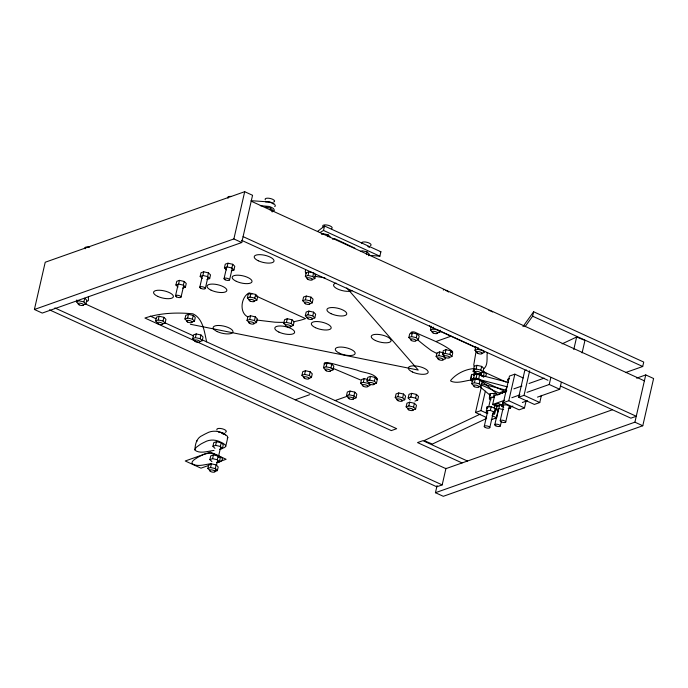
<?xml version="1.0" encoding="UTF-8"?>
<svg xmlns="http://www.w3.org/2000/svg" width="688" height="688" viewBox="0 0 688 688"><rect width="100%" height="100%" fill="white"/><g stroke="black" fill="none" stroke-linecap="round" stroke-linejoin="round"><path stroke-width="1.03" d="M476.087 351.293L473.757 364.932L474.376 366.635M34.4 309.48L45.219 262.24L244.696 191.694L252.556 195.289L241.737 242.537L42.26 313.074L34.4 309.48L233.877 238.942L241.737 242.537M78.492 303.821L76.437 301.791L76.858 299.942M85.94 303.95L83.884 301.92L84.736 298.222L86.791 300.26L85.94 303.95L83.248 304.904M157.638 322.913L155.583 320.883L156.434 317.194L159.126 316.239L163.882 317.314L165.937 319.344L165.094 323.042L162.394 323.996M155.583 320.883L158.283 319.929L159.126 316.239M165.094 323.042L163.03 321.004L163.882 317.314M177.968 287.042L175.904 285.013L176.756 281.323L179.448 280.369L184.203 281.452L186.259 283.482L185.416 287.171L182.716 288.126M175.517 295.857L178.097 284.574M175.904 285.013L178.605 284.058L179.448 280.369M185.416 287.171L183.361 285.142L184.203 281.452M181.073 297.001L183.653 285.726M186.998 321.029L184.934 319L185.786 315.31L188.478 314.356L193.233 315.431L195.289 317.469L194.446 321.158L191.746 322.113M184.934 319L187.635 318.045L188.478 314.356M202.229 278.468L200.165 276.438L201.016 272.74L203.708 271.794L208.464 272.869L210.519 274.899L209.677 278.597L206.976 279.543M194.446 321.158L192.391 319.12L193.233 315.431M199.778 287.274L202.358 276M200.165 276.438L202.865 275.484L203.708 271.794M194.747 340.594L192.692 338.565L193.534 334.875L196.235 333.921L200.991 334.996L203.046 337.034L202.195 340.723L199.503 341.678M209.677 278.597L207.621 276.559L208.464 272.869M205.334 288.418L207.914 277.144M192.692 338.565L195.392 337.61L196.235 333.921M202.195 340.723L200.139 338.685L200.991 334.996M226.49 269.885L224.426 267.856L225.277 264.166L227.969 263.212L232.725 264.287L234.78 266.325L233.937 270.014L231.237 270.969M224.039 278.7L226.619 267.417M224.426 267.856L227.126 266.901L227.969 263.212M233.877 238.942L244.696 191.694M233.937 270.014L231.882 267.985L232.725 264.287M229.594 279.844L232.174 268.561M214.037 450.434C207.957 451.061 200.294 454.114 194.919 450.227C195.065 444.353 196.544 437.774 202.556 435.401A133.051 48.117 12.9 0 1 206.52 433.328C211.328 430.482 217.296 430.593 222.224 433.044A35.303 12.771 12.9 0 1 223.325 433.535A11.834 4.274 12.9 0 1 224.305 434.016A12.367 4.472 12.9 0 1 225.337 434.584L227.289 436.123L227.797 437.422L225.767 446.28L224.641 447.518L221.252 448.688M209.9 470.506L207.845 468.476L208.696 464.787L211.388 463.832L216.144 464.907L218.199 466.937L217.356 470.635L214.656 471.59M211.93 461.648L209.874 459.618L210.717 455.92L213.418 454.974L218.173 456.049L220.229 458.079L219.377 461.777L216.686 462.723M214.974 448.361L212.919 446.331L213.762 442.633L216.462 441.687L221.209 442.762L223.273 444.792L222.422 448.49L219.73 449.436M249.409 300.02L247.353 297.99L248.196 294.301L250.888 293.346L255.644 294.43L257.699 296.459L256.856 300.149L254.156 301.103M207.845 468.476L210.545 467.522L211.388 463.832M209.874 459.618L212.575 458.664L213.418 454.974M212.919 446.331L215.611 445.377L216.462 441.687M247.353 297.99L250.045 297.035L250.888 293.346M270.1 209.943L270.53 208.103L265.774 207.019M249.073 322.448L247.018 320.419L247.861 316.721L250.561 315.775L255.308 316.85L257.372 318.879L256.521 322.577L253.829 323.523M272.164 211.981L272.586 210.132L270.53 208.103M217.356 470.635L215.292 468.597L216.144 464.907M219.377 461.777L217.322 459.739L218.173 456.049M222.422 448.49L220.366 446.452L221.209 442.762M247.018 320.419L249.71 319.464L250.561 315.775M215.043 471.598L215.748 468.528M216.453 465.449L217.623 460.324M218.328 457.245L220.676 446.994M256.856 300.149L254.801 298.119L255.644 294.43M256.521 322.577L254.465 320.539L255.308 316.85M285.804 325.39L283.748 323.36L284.591 319.671L287.292 318.716L292.039 319.791L294.103 321.829L293.251 325.519L290.56 326.473M283.748 323.36L286.44 322.405L287.292 318.716M293.251 325.519L291.196 323.489L292.039 319.791M307.398 278.451L305.343 276.421L306.186 272.732L308.886 271.777L312.687 272.637M305.343 276.421L308.035 275.467L308.886 271.777M304.784 302.746L302.729 300.716L303.571 297.027L306.272 296.072L311.019 297.147L313.074 299.185L312.232 302.875L309.54 303.829M302.729 300.716L305.42 299.762L306.272 296.072M314.846 278.58L312.791 276.55L313.633 272.852L315.697 274.89L314.846 278.58L312.154 279.534M320.298 232.406L323.523 230.446L324.538 226.017L380.894 251.765L379.879 256.194L368.665 255.274M307.373 317.77L305.317 315.732L306.16 312.042L308.852 311.088L313.608 312.171L315.663 314.201L314.82 317.89L312.12 318.845M312.232 302.875L310.176 300.845L311.019 297.147M305.317 315.732L308.009 314.777L308.852 311.088M327.686 236.663L328.107 234.814L323.351 233.739L321.554 234.376M314.82 317.89L312.765 315.861L313.608 312.171M303.976 377.394L301.92 375.356L302.763 371.666L305.463 370.712L310.211 371.795L312.266 373.825L311.423 377.514L308.731 378.469M301.92 375.356L304.612 374.401L305.463 370.712M311.423 377.514L309.368 375.485L310.211 371.795M325.544 369.766L323.48 367.736L324.332 364.038L327.024 363.083L331.779 364.167L333.835 366.197L332.992 369.886L330.292 370.841M323.48 367.736L326.181 366.781L327.024 363.083M332.992 369.886L330.928 367.856L331.779 364.167M366.377 254.629L367.014 251.868L362.258 250.785L360.46 251.421M368.648 255.738L369.069 253.898L367.014 251.868M348.532 397.75L346.477 395.72L347.32 392.022L350.02 391.068L354.776 392.151L356.831 394.181L355.98 397.87L353.288 398.825L353.709 396.985M346.477 395.72L349.177 394.766L350.02 391.068M355.98 397.87L353.924 395.841L354.776 392.151M362.722 385.297L360.667 383.268L361.51 379.57L364.21 378.615L368.011 379.484M360.667 383.268L363.359 382.313L364.21 378.615M369.017 383.07L366.953 381.04L367.805 377.351L370.497 376.396L375.252 377.471L377.308 379.509L376.465 383.199L373.765 384.153M366.953 381.04L369.654 380.086L370.497 376.396M376.465 383.199L374.401 381.169L375.252 377.471M410.899 339.58L408.844 337.55L409.687 333.852L412.387 332.906L417.134 333.981L419.198 336.011L418.347 339.709L415.655 340.655M397.286 399.633L395.23 397.595L396.073 393.906L398.765 392.951L403.521 394.035L405.576 396.064L404.733 399.754L402.041 400.708M408.844 337.55L411.544 336.595L412.387 332.906M395.23 397.595L397.922 396.641L398.765 392.951M418.347 339.709L416.292 337.67L417.134 333.981M404.733 399.754L402.678 397.724L403.521 394.035M408.182 408.887L406.126 406.857L406.969 403.168L409.67 402.213L414.417 403.288L416.481 405.327L415.629 409.016L412.938 409.971M410.211 400.029L408.156 397.999L408.999 394.31L411.699 393.355L416.446 394.43L418.51 396.469L417.659 400.158L414.967 401.113M406.126 406.857L408.818 405.903L409.67 402.213M408.156 397.999L410.848 397.045L411.699 393.355M432.468 331.951L430.413 329.922L431.256 326.232M415.629 409.016L413.574 406.986L414.417 403.288M417.659 400.158L415.604 398.12L416.446 394.43M430.413 329.922L433.105 328.967L433.526 327.118M437.215 333.035L439.916 332.08L440.337 330.231M438.204 358.603L436.14 356.573L436.992 352.884L439.684 351.929L443.485 352.789M436.14 356.573L438.841 355.619L439.684 351.929M444.491 356.384L442.436 354.346L443.278 350.656L445.97 349.702L450.726 350.785L452.781 352.815L451.939 356.504L449.247 357.459M442.952 359.686L445.652 358.732L443.588 356.702L444.018 354.853M442.436 354.346L445.127 353.4L445.97 349.702M451.939 356.504L449.883 354.475L450.726 350.785M636.624 378.151L645.74 374.926L653.6 378.52L642.781 425.76L443.304 496.306L435.444 492.711L437.086 485.522M49.467 309.841L436.794 486.803L442.186 484.894L446.005 468.218M477.025 352.308L474.969 350.278L475.812 346.589M472.966 380.903L470.54 378.873L471.555 374.444L479.76 374.229L482.185 376.259M474.969 350.278L477.661 349.323L478.091 347.483M471.28 377.377L471.693 375.605M475.46 371.984L473.404 369.955L474.247 366.265L476.939 365.311L481.695 366.386L483.75 368.424L482.907 372.113L480.207 373.068M473.774 385.693L471.719 383.663L472.561 379.974L475.262 379.019L480.018 380.094L482.073 382.132L481.222 385.822L478.53 386.776M473.748 374.805L474.591 371.116M472.071 381.324L473.636 378.073L474.651 373.644L508.337 382.425M473.404 369.955L476.096 369L476.939 365.311M471.719 383.663L474.419 382.709L475.262 379.019M472.604 380.92L470.678 380.034L476.07 378.133L477.085 373.704L483.845 376.792M498.138 394.912L478.745 378.658L479.76 374.229M482.907 372.113L480.852 370.084L481.695 366.386M481.222 385.822L479.166 383.784L480.018 380.094M482.572 376.284L481.196 374.926L481.832 372.156M483.251 376.964L484.103 373.274L482.727 371.916M486.622 417.573L475.52 412.499L481.368 386.948M475.52 412.499L480.912 410.59L485.358 391.171M487.955 413.032L486.296 412.353L487.095 406.849L491.198 406.746L495.351 408.448L494.552 413.952L492.496 414.004M491 399.745L489.34 399.066L490.131 393.562L494.242 393.459L497.562 394.817M486.296 412.353L486.717 410.504M484.24 426.414L487.758 411.028M488.704 406.935L490.811 397.707M486.244 410.538L490.355 410.435L491.198 406.746M494.242 393.459L493.391 397.148L489.288 397.251M497.398 406.677L492.634 404.501L494.663 395.643L505.783 391.713M489.796 427.609L493.313 412.224M494.259 408.122L494.964 405.051M494.552 413.952L495.351 408.448M498.258 411.553L496.203 409.523L497.046 405.834L499.737 404.879L502.593 405.524M499.669 394.387L500.09 392.547L502.782 391.592L505.637 392.237M494.792 424.797L498.31 409.412M491.249 419.689L496.641 417.779L498.275 410.624M496.203 409.523L498.895 408.569L499.737 404.879M502.36 393.441L502.782 391.592M501.887 406.359L503.513 401.044L501.887 406.359L503.728 407.296M505.138 392.143L506.557 387.757L505.706 391.446M526.131 400.777L524.488 407.932L519.105 409.833L503.375 402.652L509.464 376.078L514.856 374.169L523.181 377.97M500.219 420.652L503.745 405.275M500.348 425.941L501.285 421.839M503.375 402.652L508.767 400.743L514.856 374.169M505.706 422.088A2.847 1.032 12.9 0 0 501.991 420.196A2.847 1.032 12.9 0 0 501.199 421.83A2.847 1.032 12.9 0 0 505.706 422.088L509.232 406.703M508.243 408.38L510.032 408.474L510.453 406.634M525.09 326.671L532.624 316.196L533.639 311.767L643.727 362.069L642.712 366.498L625.495 372.586M541.404 395.376L539.77 402.532L534.378 404.432L518.649 397.251L524.738 370.669L526.535 370.041M518.649 397.251L524.041 395.342L529.657 370.815M526.999 392.349L549.239 384.489L550.821 377.592M537.483 397.139L559.722 389.279L561.305 382.382M573.783 349.504L576.647 337L584.955 340.405L582.091 352.918M435.444 492.711L634.912 422.174L645.74 374.926M305.61 269.464L305.283 271.889L306.349 273.721M194.824 449.591L196.183 447.389L200.526 444.259A133.051 48.117 12.9 0 1 204.491 442.186C209.298 439.34 215.267 439.451 220.194 441.902A35.303 12.771 12.9 0 1 221.295 442.393A11.834 4.274 12.9 0 1 222.276 442.874A12.367 4.472 12.9 0 1 223.308 443.442L225.26 444.981L225.767 446.28M227.797 437.422L227.272 438.265M473.869 375.27L474.651 373.644M510.032 408.474L510.814 406.857L507.125 404.983L502.661 404.733M522.966 326.602L533.639 311.767M317.46 231.495L324.538 226.017M451.595 352.54L452.618 351.559C441.636 342.779 427.652 338.427 415.088 332.261C413.737 331.435 409.033 331.745 411.398 333.955M562.105 343.862L576.647 337M480.301 414.09L424.066 440.647L432.374 444.052L486.665 418.416M509.937 407.434L512.844 406.058M483.329 369.035C488.489 365.724 486.545 357.76 487.259 352.454M76.437 301.791L79.137 300.837L83.884 301.92M206.658 341.876C204.336 331.986 203.209 318.63 192.924 313.831C177.014 312.283 160.175 312.902 144.919 318.028L391.309 430.602L396.692 428.693L202.126 339.803M436.553 341.308L450.932 336.226M295.186 399.797L309.566 394.714M376.594 379.509L377.557 379.165C373.61 372.475 363.479 373.154 357.132 370.153A315.663 114.148 12.9 0 0 346.941 367.418C345.419 367.934 321.408 358.895 324.418 364.322M367.478 386.372L370.17 385.418L368.114 383.388L363.359 382.313M335.099 400.554L348.076 395.961M481.781 353.391L484.472 352.437L482.417 350.407L477.661 349.323M474.505 370.54L472.708 371.176L474.634 372.062M209.006 465.32L200.956 468.167L185.235 460.986L210.39 452.085L226.12 459.274L217.064 462.474M473.49 374.969L477.085 373.704M513.867 388.849L521.951 385.994M529.029 383.491L544.191 378.125M489.684 398.464L494.62 396.718M492.634 404.501L504.76 400.21M511.838 397.707L519.93 394.852M522.321 402.497L527.378 400.717M612.397 409.781L445.901 468.657L84.925 303.735M483.397 376.766C487.044 376.749 487.353 372.948 484.137 371.916A12.367 4.472 12.9 0 0 482.684 371.133M332.459 239.166L334.488 238.547L354.853 248.136M218.208 461.975C221.889 462.147 224.537 458.311 220.263 456.729A12.367 4.472 12.9 0 0 218.81 455.946A11.834 4.274 12.9 0 0 218.474 455.783A35.303 12.771 12.9 0 0 217.15 455.189C212.222 452.738 206.254 452.627 201.446 455.473A133.051 48.117 12.9 0 0 197.482 457.546C195.409 459.077 191.746 460.496 191.883 463.514C197.25 467.401 204.921 464.348 210.992 463.721M470.626 380.094C464.237 380.928 457.038 383.861 450.846 381.161L450.597 380.524C456.041 373.773 465.853 368.845 474.746 368.562M293.449 321.803L299.512 320.462A87.29 31.562 12.9 0 0 302.892 319.499L305.541 318.596L255.85 295.892M271.915 211.336L273.669 210.949A5.392 1.952 12.9 0 0 274.349 210.236L273.618 208.765A8.514 3.079 12.9 0 0 272.844 208.146L270.891 207.097A5.392 1.952 12.9 0 0 268.647 206.4L260.296 205.695M470.54 378.873L478.745 378.658M251.068 200.69L269.662 201.971A5.392 1.952 12.9 0 1 271.906 202.668L273.858 203.717A8.514 3.079 12.9 0 1 274.632 204.336L275.363 205.807A5.392 1.952 12.9 0 1 274.684 206.52M380.223 251.713L380.894 251.765M324.942 277.883L314.287 276.198M256.658 320.04L274.701 322.182A81.167 29.352 12.9 0 0 283.826 322.371M190.404 324.254L418.252 370.084L346.786 287.911M308.035 275.467L312.791 276.55M227.126 266.901L231.882 267.985M202.865 275.484L207.621 276.559M305.42 299.762L310.176 300.845M433.105 328.967L437.86 330.051L439.916 332.08M250.045 297.035L254.801 298.119M411.544 336.595L416.292 337.67M178.605 284.058L183.361 285.142M308.009 314.777L312.765 315.861M445.127 353.4L449.883 354.475M438.841 355.619L443.588 356.702M286.44 322.405L291.196 323.489M476.096 369L480.852 370.084M249.71 319.464L254.465 320.539M476.449 373.851L481.196 374.926M474.419 382.709L479.166 383.784M187.635 318.045L192.391 319.12M158.283 319.929L163.03 321.004M326.181 366.781L330.928 367.856M195.392 337.61L200.139 338.685M498.895 408.569L503.65 409.652M369.654 380.086L374.401 381.169M410.848 397.045L415.604 398.12M304.612 374.401L309.368 375.485M397.922 396.641L402.678 397.724M408.818 405.903L413.574 406.986M349.177 394.766L353.924 395.841M215.611 445.377L220.366 446.452M212.575 458.664L217.322 459.739M210.545 467.522L215.292 468.597M473.636 378.073L507.323 386.854M481.256 383.715L506.781 390.363M360.546 379.965L332.777 368.243M490.355 410.435L494.5 412.138M532.624 316.196L642.712 366.498M323.523 230.446L379.879 256.194M251.206 201.197L644.381 380.834M243.096 236.629L636.271 416.266L630.879 418.175L560.634 386.08M241.6 240.318L547.949 380.283M439.89 331.177L475.829 347.603M634.912 422.174L642.781 425.76M549.239 384.489L559.722 389.279M482.924 371.477L506.101 382.064M524.041 395.342L539.77 402.532M476.07 378.133L506.007 391.807M481.299 384.893L500.615 393.717M508.767 400.743L524.488 407.932M502.808 405.507L498.439 403.512L494.844 404.785L498.336 406.376M251.98 294.12L249.185 292.847C241.024 296.795 238.942 312.601 247.835 316.91M480.912 410.59L487.388 413.548M492.015 415.664L496.641 417.779M150.302 316.127L156.176 318.802M164.329 322.534L193.595 335.899M467.47 461.029L422.905 440.673L417.513 442.582L462.078 462.938M54.859 307.94L442.186 484.894M436.966 353.58L431.35 350.588L425.313 346.047A315.663 114.148 12.9 0 1 419.843 341.635L418.063 340.147M431.634 327.393L429.527 325.734M479.424 386.321L489.933 395.118M328.107 234.814L330.163 236.853M196.854 440.733L196.949 441.369M490.131 393.562L490.183 395.368M487.095 406.849L487.138 408.655M88.399 296.906L88.442 300.26A8.514 3.079 12.9 0 1 88.159 300.742L86.972 301.396A5.392 1.952 12.9 0 1 86.456 301.499M352.032 290.714A10.157 3.672 12.9 0 1 337.559 288.977A10.157 3.672 12.9 0 1 336.157 283.138M216.987 430.034A4.876 1.763 12.9 0 1 222.516 428.848A4.876 1.763 12.9 0 1 225.234 432.305M218.457 432.081A4.876 1.763 12.9 0 1 225.483 435.1M221.846 433.38A2.847 1.032 12.9 0 1 222.68 433.767M223.29 434.223A2.847 1.032 12.9 0 1 223.445 434.463M228.055 198.23A4.876 1.763 12.9 0 1 231.589 196.476M265.293 199.804A4.876 1.763 12.9 0 1 270.814 198.617A4.876 1.763 12.9 0 1 273.532 202.074M265.637 201.945A4.876 1.763 12.9 0 1 273.42 204.069M443.253 289.932A4.876 1.763 12.9 0 1 443.734 290.001M445.635 290.465A4.876 1.763 12.9 0 1 448.533 292.056M488.79 310.451A4.876 1.763 12.9 0 1 492.634 312.008M508.122 380.842A4.876 1.763 12.9 0 1 509.49 378.753M85.114 248.781A4.876 1.763 12.9 0 1 89.629 247.181M323.033 226.73A4.876 1.763 12.9 0 1 327.944 225.217A4.876 1.763 12.9 0 1 331.375 228.708M361.596 243.165A4.876 1.763 12.9 0 1 367.366 242.4A4.876 1.763 12.9 0 1 370.505 245.659M367.831 246.536A4.876 1.763 12.9 0 1 369.456 247.422M331.031 313.668A10.157 3.672 12.9 0 0 346.718 314.106A10.157 3.672 12.9 0 0 332.768 307.545A10.157 3.672 12.9 0 0 331.031 313.668M187.678 322.061A2.847 1.032 12.9 0 0 192.115 322.233A2.847 1.032 12.9 0 0 188.271 320.376A2.847 1.032 12.9 0 0 187.678 322.061M210.588 471.538A2.847 1.032 12.9 0 0 215.017 471.701A2.847 1.032 12.9 0 0 211.182 469.844A2.847 1.032 12.9 0 0 210.588 471.538M158.326 323.945A2.847 1.032 12.9 0 0 162.755 324.108A2.847 1.032 12.9 0 0 158.919 322.251A2.847 1.032 12.9 0 0 158.326 323.945M195.426 341.626A2.847 1.032 12.9 0 0 199.864 341.798A2.847 1.032 12.9 0 0 196.028 339.941A2.847 1.032 12.9 0 0 195.426 341.626M369.697 384.102A2.847 1.032 12.9 0 0 374.134 384.274A2.847 1.032 12.9 0 0 370.29 382.416A2.847 1.032 12.9 0 0 369.697 384.102M326.224 370.798A2.847 1.032 12.9 0 0 330.661 370.961A2.847 1.032 12.9 0 0 326.817 369.103A2.847 1.032 12.9 0 0 326.224 370.798M304.655 378.417A2.847 1.032 12.9 0 0 309.093 378.589A2.847 1.032 12.9 0 0 305.248 376.732A2.847 1.032 12.9 0 0 304.655 378.417M349.212 398.782A2.847 1.032 12.9 0 0 353.649 398.945A2.847 1.032 12.9 0 0 349.814 397.088A2.847 1.032 12.9 0 0 349.212 398.782M397.965 400.657A2.847 1.032 12.9 0 0 402.403 400.829A2.847 1.032 12.9 0 0 398.558 398.971A2.847 1.032 12.9 0 0 397.965 400.657M363.402 386.329A2.847 1.032 12.9 0 0 367.839 386.493A2.847 1.032 12.9 0 0 363.995 384.635A2.847 1.032 12.9 0 0 363.402 386.329M438.884 359.635A2.847 1.032 12.9 0 0 443.321 359.807A2.847 1.032 12.9 0 0 439.477 357.949A2.847 1.032 12.9 0 0 438.884 359.635M411.579 340.612A2.847 1.032 12.9 0 0 416.016 340.775A2.847 1.032 12.9 0 0 412.181 338.917A2.847 1.032 12.9 0 0 411.579 340.612M433.148 332.983A2.847 1.032 12.9 0 0 437.585 333.155A2.847 1.032 12.9 0 0 433.741 331.298A2.847 1.032 12.9 0 0 433.148 332.983M477.704 353.34A2.847 1.032 12.9 0 0 482.142 353.512A2.847 1.032 12.9 0 0 478.298 351.654A2.847 1.032 12.9 0 0 477.704 353.34M476.139 373.016A2.847 1.032 12.9 0 0 480.577 373.188A2.847 1.032 12.9 0 0 476.732 371.331A2.847 1.032 12.9 0 0 476.139 373.016M445.17 357.407A2.847 1.032 12.9 0 0 449.608 357.579A2.847 1.032 12.9 0 0 445.764 355.722A2.847 1.032 12.9 0 0 445.17 357.407M474.453 386.725A2.847 1.032 12.9 0 0 478.891 386.897A2.847 1.032 12.9 0 0 475.055 385.039A2.847 1.032 12.9 0 0 474.453 386.725M495.893 425.872A2.847 1.032 12.9 0 0 500.331 426.044A2.847 1.032 12.9 0 0 496.487 424.186A2.847 1.032 12.9 0 0 495.893 425.872M485.289 427.489A2.847 1.032 12.9 0 0 489.77 427.712A2.847 1.032 12.9 0 0 485.995 425.829A2.847 1.032 12.9 0 0 485.289 427.489M408.861 409.919A2.847 1.032 12.9 0 0 413.299 410.091A2.847 1.032 12.9 0 0 409.455 408.233A2.847 1.032 12.9 0 0 408.861 409.919M79.172 304.853A2.847 1.032 12.9 0 0 83.609 305.025A2.847 1.032 12.9 0 0 79.774 303.167A2.847 1.032 12.9 0 0 79.172 304.853M412.439 371.984A10.157 3.672 12.9 0 0 428.134 372.423A10.157 3.672 12.9 0 0 414.176 365.861A10.157 3.672 12.9 0 0 412.439 371.984M308.078 279.483A2.847 1.032 12.9 0 0 312.515 279.655A2.847 1.032 12.9 0 0 308.671 277.797A2.847 1.032 12.9 0 0 308.078 279.483M200.879 288.358A2.847 1.032 12.9 0 0 205.316 288.521A2.847 1.032 12.9 0 0 201.472 286.664A2.847 1.032 12.9 0 0 200.879 288.358M225.139 279.775A2.847 1.032 12.9 0 0 229.577 279.947A2.847 1.032 12.9 0 0 225.733 278.09A2.847 1.032 12.9 0 0 225.139 279.775M176.618 296.932A2.847 1.032 12.9 0 0 181.056 297.104A2.847 1.032 12.9 0 0 177.212 295.247A2.847 1.032 12.9 0 0 176.618 296.932M249.753 323.48A2.847 1.032 12.9 0 0 254.19 323.644A2.847 1.032 12.9 0 0 250.346 321.786A2.847 1.032 12.9 0 0 249.753 323.48M250.088 301.052A2.847 1.032 12.9 0 0 254.526 301.224A2.847 1.032 12.9 0 0 250.681 299.366A2.847 1.032 12.9 0 0 250.088 301.052M286.483 326.422A2.847 1.032 12.9 0 0 290.921 326.594A2.847 1.032 12.9 0 0 287.077 324.736A2.847 1.032 12.9 0 0 286.483 326.422M308.052 318.793A2.847 1.032 12.9 0 0 312.49 318.965A2.847 1.032 12.9 0 0 308.645 317.108A2.847 1.032 12.9 0 0 308.052 318.793M305.463 303.778A2.847 1.032 12.9 0 0 309.901 303.95A2.847 1.032 12.9 0 0 306.057 302.092A2.847 1.032 12.9 0 0 305.463 303.778M315.457 327.677A10.157 3.672 12.9 0 0 331.152 328.107A10.157 3.672 12.9 0 0 317.194 321.545A10.157 3.672 12.9 0 0 315.457 327.677M278.915 332.098A10.157 3.672 12.9 0 0 294.602 332.536A10.157 3.672 12.9 0 0 280.652 325.974A10.157 3.672 12.9 0 0 278.915 332.098M217.253 331.599A10.157 3.672 12.9 0 0 232.94 332.037A10.157 3.672 12.9 0 0 218.99 325.476A10.157 3.672 12.9 0 0 217.253 331.599M236.294 281.315A10.157 3.672 12.9 0 0 251.989 281.745A10.157 3.672 12.9 0 0 238.031 275.183A10.157 3.672 12.9 0 0 236.294 281.315M258.31 260.778A10.157 3.672 12.9 0 0 273.996 261.216A10.157 3.672 12.9 0 0 260.047 254.655A10.157 3.672 12.9 0 0 258.31 260.778M157.672 296.365A10.157 3.672 12.9 0 0 173.359 296.803A10.157 3.672 12.9 0 0 159.41 290.241A10.157 3.672 12.9 0 0 157.672 296.365M211.139 290.207A10.157 3.672 12.9 0 0 226.825 290.646A10.157 3.672 12.9 0 0 212.876 284.084A10.157 3.672 12.9 0 0 211.139 290.207M375.364 340.483A10.157 3.672 12.9 0 0 391.059 340.913A10.157 3.672 12.9 0 0 377.11 334.351A10.157 3.672 12.9 0 0 375.364 340.483M339.425 353.193A10.157 3.672 12.9 0 0 355.12 353.623A10.157 3.672 12.9 0 0 341.162 347.062A10.157 3.672 12.9 0 0 339.425 353.193"/></g></svg>
